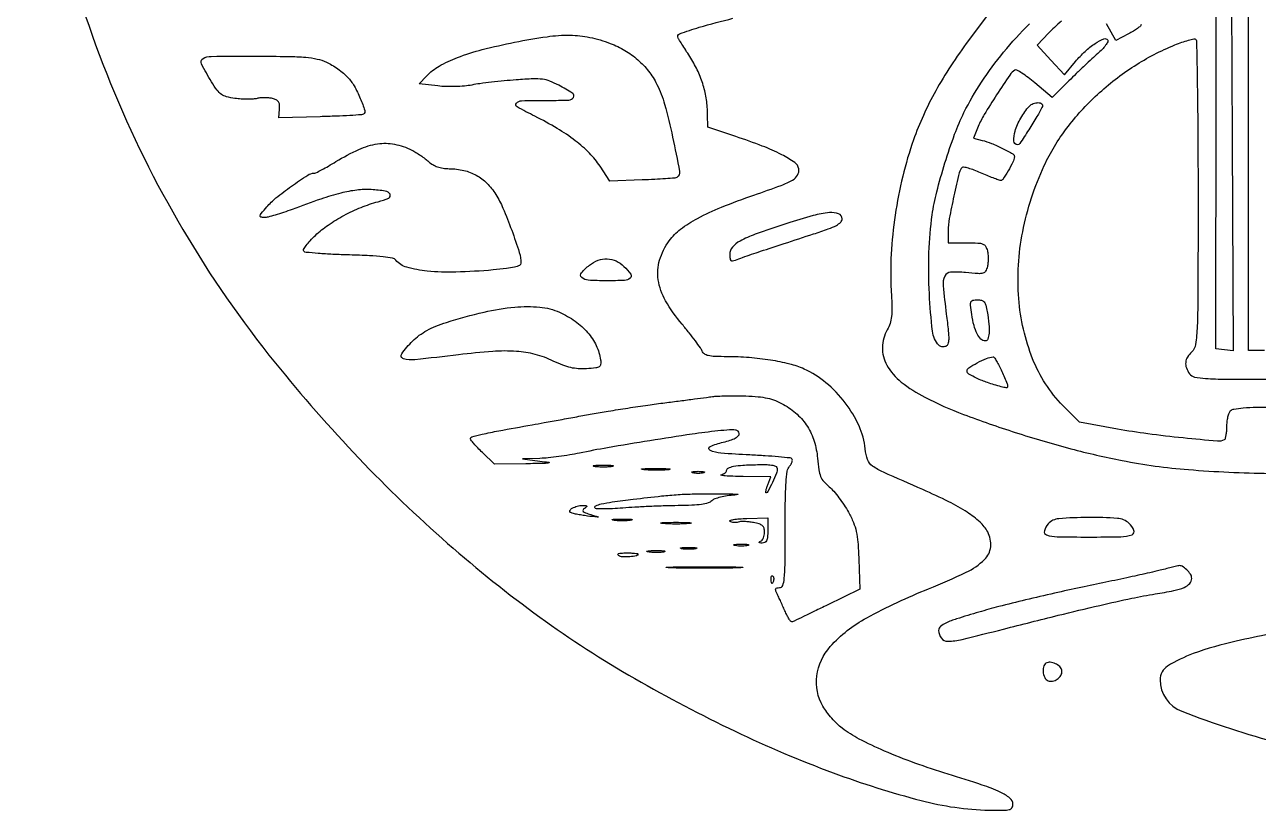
# Model space of a CAD drawing. Extents: x 110 to 904, y 124 to 925.
# Drawn here: x 110.1 to 500.1, y 123.6 to 371.9 of the extents above; entities that cross this region are included whole.
import ezdxf

# ---------------------------------------------------------------- set-up
doc = ezdxf.new("R2010")
doc.units = 0

msp = doc.modelspace()

# ---------------------------------------------------------------- linework, layer by layer
for points in [[(502, 269), (499.5, 269), (497, 269), (497, 335.826807), (497, 402.653614), (494.25, 402.250339), (491.5, 401.847063), (491.819887, 335.350365), (492.139775, 268.853668), (489.390067, 269.176834), (486.640358, 269.5), (486.890229, 518.986716, -0.000161), (487.016943, 614.68192, -0.000268), (487.192998, 695.313008, -0.000004), (487.392619, 768.47668, -0.198201)], [(523.742409, 769.272477, -0.000007), (523.894203, 696.025807, -0.000343)], [(121.036057, 403.191357, 0.035756), (137.284647, 353.351768, 0.036442), (160.126917, 307.187823, 0.036825), (189.35935, 265, 0.020342), (215.791263, 234.878395, 0.022377), (243.790964, 207.991642, 0.023249), (272.98628, 184.676187, 0.02653), (303, 165.25353, 0.018842), (334.666003, 148.621668, 0.022632), (365.643875, 135.499279, 0.024796), (393.453281, 126.718263, 0.058147), (415, 123.679583, 0.005626), (419.513559, 123.62231, 0.059899), (421.334058, 123.838534, 0.188208), (422.175006, 124.426208, 0.148271), (422.5, 125.498057, 0.228738), (421.553032, 127.459737, 0.05891), (418.477966, 129.360486, 0.029307), (412.775306, 131.620722, 0.005411), (402, 135.047836, -0.012455), (391.464417, 138.56289, -0.01552), (381.873367, 142.371121, -0.016946), (373.88621, 146.159623, -0.043732), (368.497969, 149.569347, -0.032034), (366.9427, 150.921497, -0.018312), (365.237717, 152.735308, -0.018237), (363.64984, 154.693319, -0.028716), (362.450448, 156.494341, -0.167), (360.505743, 166.1302, -0.151147), (364.771898, 175.387736, -0.085852), (376.282261, 184.463236, -0.028353), (395.835468, 193.661164, 0.015251), (407.680878, 198.858948, 0.080527), (413.497326, 202.878544, 0.178667), (415.454176, 206.911236, 0.149134), (414.512601, 211.606459, 0.084279), (412.085808, 214.719444, 0.040643), (408.076704, 217.826011, 0.029635), (402.248179, 221.153449, 0.012213), (394, 224.986881, -0.00221), (381.555946, 230.470422, -0.048814), (378.115822, 232.426539, -0.152169), (376.560439, 234.454801, -0.064185), (375.789497, 237.83895, 0.08261), (373.850247, 245.11005, 0.056813), (369.462743, 252.446318, 0.055587), (363.399934, 258.779983, 0.069224), (356.493979, 263.090052, 0.043906), (351.934065, 264.662012, 0.021211), (345.879384, 265.900748, 0.019973), (339.090911, 266.715519, 0.019621), (332.218615, 266.992446, -0.008556), (328.31252, 267.063344, -0.045584), (326.197174, 267.332081, -0.095283), (324.968666, 267.862323, -0.152909), (324.265798, 268.749725, 0.062103), (323.719132, 269.773499, 0.006574), (322.126934, 271.968071, 0.00804), (320.146615, 274.536223, 0.006374), (317.92742, 277.248738, -0.04356), (312.699312, 284.707041, -0.093231), (310.373999, 291.314355, -0.112159), (310.813607, 297.502942, -0.083345), (313.86898, 303.660434, -0.074963), (317.41488, 307.269584, -0.037591), (322.811988, 310.724739, -0.028188), (330.338246, 314.249007, -0.012419), (340.642057, 318.08907, 0.004836), (349.248588, 321.14877, 0.044297), (352.838165, 322.837717, 0.127271), (354.412874, 324.400189, 0.172236), (354.798257, 326.351464, 0.208148), (353.540104, 328.373647, 0.032224), (349.396588, 330.853843, 0.027154), (343.275006, 333.592335, 0.012103), (334.950588, 336.557137), (326.008737, 339.5), (325.979923, 343.5, 0.034165), (325.622438, 348.225504, 0.036418), (324.625467, 352.755862, 0.036211), (322.975082, 357.116588, 0.033021), (320.668734, 361.336182, -0.000525), (319.359008, 363.401368, -0.000641), (318.138454, 365.335909, -0.000535), (317.115803, 366.965262, -0.004558), (316.664431, 367.700954, -0.471783), (317.147413, 369.064395, -0.015732), (323.352841, 371.101885, -0.011954), (333.984367, 373.951543, -0.001893)], [(414.948502, 375.660744), (408.467021, 366.955707, 0.015115), (402.837936, 358.898053, 0.018523), (398.096498, 351.033093, 0.019624), (394.188307, 343.266954, 0.022017), (391.062057, 335.506643, 0.025562), (387.663741, 324.027465, 0.02236), (385.274832, 311.738192, 0.022618), (384.01697, 299.455507, 0.028295), (384.014107, 288, -0.007324), (384.230703, 282.805882, -0.031397), (384.120023, 279.710894, -0.051585), (383.667166, 277.495078, -0.057222), (382.778617, 275.5, 0.130951), (381.220612, 269.933263, 0.131), (382.639614, 264.330266, 0.098242), (387.192137, 258.973486, 0.049737), (394.670477, 254.16811, 0.027605), (406.862982, 248.773664, 0.012763), (423.235553, 243.05879, 0.012585), (440.819727, 237.904454, 0.016899), (457, 234.18123, 0.028292), (477.981428, 231.314121, 0.016142), (503.547229, 230.112689, 0.016156)], [(437.865798, 373.096214, 0.007854), (435.586407, 371.053426, 0.014901), (433.827819, 369.326832), (430.155638, 365.5), (434.472973, 360.769058), (438.790309, 356.038116), (442.281301, 360.269058, -0.0323), (445.295548, 363.475946, -0.040773), (448.485187, 366.004383, -0.047108), (451.198019, 367.467544, -0.370053), (452.459351, 367.065772, -0.270927), (452.47321, 366.498394, -0.0334), (451.775974, 365.414202, -0.03209), (450.692663, 364.134397, -0.021031), (449.294606, 362.799895, 0.006567), (447.479499, 361.164965, 0.002726), (445.068407, 358.91065, 0.002696), (442.510942, 356.466967, 0.003478), (440.190012, 354.193808), (434.847173, 348.887617), (429.43602, 353.51051, 0.013227), (427.297262, 355.241979, 0.020359), (425.350575, 356.612379, 0.015696), (423.722133, 357.591351, 0.272313), (423.126765, 357.578345, 0.10524), (421.505697, 356.027439, 0.005068), (417.335382, 349.767443, 0.008276), (413.42633, 343.545962, 0.038685), (411.522197, 339.770292), (409.990117, 336.040584), (412.745059, 335.378392, -0.03766), (415.718472, 334.422072, -0.020185), (419.230805, 332.824721, -0.011575), (422.489197, 331.085318, -0.288377), (422.951968, 330.229676, -0.098955), (422.490159, 328.514408, -0.019933), (420.967412, 325.727877, -0.01339), (419.24778, 323.025823, -0.305248), (418.437145, 322.697599, -0.039342), (417.83663, 322.874482, -0.002911), (416.239666, 323.495572, -0.004031), (414.342942, 324.26373, -0.003047), (412.272356, 325.136622, 0.012557), (410.226922, 325.953456, 0.019123), (408.409546, 326.548841, 0.014256), (406.919911, 326.928948, 0.257134), (406.463311, 326.796644, 0.138056), (405.546956, 325.162337, 0.004533), (403.84121, 317.796944, 0.008327), (402.381523, 310.664168, 0.045545), (402.011807, 306.75), (402, 303), (407.891592, 303, -0.009474), (411.436972, 302.932818, -0.08226), (412.977332, 302.617291, -0.168383), (413.834278, 301.895744, -0.072985), (414.410644, 300.5, -0.038319), (414.605521, 299.359975, -0.023385), (414.668268, 297.995205, -0.023373), (414.603242, 296.62886, -0.037921), (414.406547, 295.483677, -0.066191), (413.831263, 294.03534, -0.201097), (413.013479, 293.395902, -0.085665), (411.521363, 293.252512, -0.006747), (407.536254, 293.606531, 0.040859), (402.800707, 293.703264, 0.275632), (400.941101, 292.433345, 0.132851), (400.43008, 289.44883, 0.008215), (401.434997, 280.433106, -0.004685), (402.064756, 275.123864, -0.031322), (402.187189, 272.468211, -0.073419), (401.943643, 270.988501, -0.227478), (401.266789, 270.272135, -0.06807), (400.671585, 270.132472, -0.06265), (400.043108, 270.151702, -0.066576), (399.477702, 270.319613, -0.104098), (399.068743, 270.617217, -0.156414), (397.054409, 275.080443, -0.015699), (396.082026, 286.877539, -0.020489), (395.952712, 299.97559, -0.027454), (396.972661, 311.807235, -0.027145), (398.40775, 319.066907, -0.012918), (400.997444, 328.235751, -0.012926), (404.066033, 337.284148, -0.026366), (407.02461, 344.175351, -0.031459), (412.546632, 353.794184, -0.026336), (419.545014, 363.258744, -0.025743), (427.687933, 372.16178, -0.026404)], [(463, 371.975663, -0.213058), (462.788681, 371.502255, -0.022652), (461.832242, 370.719563, -0.024787), (460.547472, 369.857541, -0.017416), (459.024653, 369.012577), (455.049305, 366.984506), (452.078302, 372.242253, 0.000816)], [(505.176947, 251, 0.005993), (499.419627, 250.930986, 0.015419), (495.264904, 250.70304, 0.015863), (492.29609, 250.352984, 0.160432), (491.2, 249.8, 0.105125), (490.737394, 249.087584, 0.032057), (490.3525, 247.853586, 0.030523), (490.088421, 246.37916, 0.029058), (490, 244.859017, -0.01869), (489.945316, 243.396628, -0.026063), (489.779688, 242.098102, -0.024642), (489.542648, 241.077713, -0.202337), (489.25, 240.713454, -0.146925), (487.167924, 240.285027, -0.00291), (476.261042, 241.320431, -0.007672), (465.11386, 242.617201, -0.011736), (455.5, 244.11571), (443.5, 246.27576), (438.306887, 251.557907, -0.100774), (428.718261, 266.320828, -0.07453), (424.336367, 285.345925, -0.068085), (425.572296, 306.495497, -0.060696), (432.407984, 327.43273, -0.052822), (439.452041, 339.121255, -0.044347), (449.174582, 349.843354, -0.043553), (460.839375, 358.869643, -0.046402), (473.654718, 365.521517, -0.011287), (475.918866, 366.382716, -0.016408), (477.955102, 367.030667, -0.011953), (479.644831, 367.464576, -0.197778), (480.206953, 367.372096, -0.255277), (480.531629, 366.801529, -0.000302), (480.767043, 352.84193, -0.002526), (480.942938, 337.144702, -0.001538), (481, 318.595971, -0.000626), (480.960988, 287.456957, -0.009349), (480.730274, 276.577873, -0.023165), (480.235187, 270.850213, -0.177502), (479, 268.5, 0.070535), (477.660387, 266.891345, 0.113856), (477.090812, 265.211088, 0.113554), (477.314244, 263.447905, 0.069909), (478.306601, 261.595376, 0.185864), (479.897528, 260.571394, 0.035701), (483.360138, 260.108188, 0.015267), (489.723472, 259.910352, 0.001512), (505.007111, 259.948211, 0.002902)], [(514.5, 181.441392, 0.00944), (493.097064, 177.105026, 0.032478), (479.500634, 173.140606, 0.052227), (471.378081, 169.186818, 0.258922), (469, 164.902411, 0.310087), (475.844552, 154.927104, 0.026538), (506.905009, 144.806285, 0.028279)]]:
    msp.add_lwpolyline(points, format="xyb")
for points in [[(295.2307, 366.035037, -0.043856), (299.840372, 363.815341, -0.046285), (303.903532, 360.85953, -0.04691), (307.30684, 357.247244, -0.047567), (309.959241, 353.079895, -0.051372), (312.393495, 346.786847, -0.013925), (314.920697, 336.396229, -0.006287), (317.09672, 325.559482, -0.311717), (316.252166, 323.661928, -0.116376), (315.659331, 323.468102, -0.00274), (312.724182, 323.23632, -0.005904), (309.262097, 323.023076, -0.003955), (305.298241, 322.857297), (295.096482, 322.511449), (291.974623, 327.224596, 0.048812), (288.637983, 331.329094, 0.034253), (284.166051, 335.268707, 0.029285), (278.466489, 339.127668, 0.018352), (271.39665, 342.989142, -0.011174), (265.763408, 345.961801, -0.473364), (265.551035, 347.137806, -0.214243), (267.17977, 347.910812, -0.005255), (275.665121, 348, 0.009747), (282.085143, 348.125164, 0.237622), (283.602128, 348.964914, 0.424901), (283.341124, 350.220573, 0.017478), (278.931461, 352.788459, 0.029108), (276.109868, 354.09679, 0.062412), (273.789797, 354.69245, 0.042446), (270.8836, 354.814029, 0.007735), (265.5, 354.498723, 0.005645), (261.687701, 354.172895, 0.004812), (257.675, 353.745244, 0.004853), (254.031851, 353.285601, 0.013693), (251.5, 352.87027, -0.026321), (249.166773, 352.547772, -0.014043), (246.257949, 352.382856, -0.013944), (243.27018, 352.380873, -0.021085), (240.675997, 352.561165), (234.851993, 353.213552), (237.175997, 355.70179, -0.076398), (241.117999, 358.805747, -0.036882), (246.943409, 361.553823, -0.028601), (254.766763, 364.058714, -0.013903), (265, 366.399513, -0.013985), (275.223973, 368.145096, -0.038317), (282.529991, 368.617284, -0.048898), (288.733923, 367.933498, -0.038422)], [(205.5, 360.104137, -0.027478), (207.229304, 359.184985, -0.017919), (209.121402, 357.947187, -0.018032), (210.885071, 356.603058, -0.032534), (212.211154, 355.361926, -0.058656), (214.267504, 352.578326, -0.029313), (216.215885, 348.650382, -0.02169), (217.644889, 344.836388, -0.348869), (217.196487, 343.631321, -0.12067), (216.628601, 343.453747, -0.001572), (212.885843, 343.229903, -0.004433), (208.532813, 343.021995, -0.002882), (203.5, 342.855377), (190.5, 342.5), (190.687793, 345.246561, 0.042887), (190.663383, 346.644925, 0.122381), (190.335043, 347.553637, 0.131463), (189.636901, 348.164833, 0.05299), (188.437793, 348.604969, 0.037664), (187.329773, 348.795866, 0.023365), (186.01063, 348.860024, 0.02339), (184.69498, 348.800918, 0.038578), (183.598396, 348.614052, -0.046578), (182.364545, 348.424017, -0.015905), (180.55217, 348.3734, -0.015654), (178.536534, 348.444365, -0.017431), (176.600732, 348.641247, -0.028498), (173.931184, 349.163512, -0.091629), (172.294291, 349.920032, -0.081968), (170.938055, 351.259678, -0.019955), (169.187158, 353.885604, -0.018647), (166.012714, 359.549018, -0.400335), (166.510257, 361.228583, -0.128926), (169.087797, 361.927448, -0.002385), (183.281385, 361.978038, -0.003243), (193.439599, 361.899899, -0.017492), (198.955107, 361.628541, -0.032543), (202.584927, 361.082903, -0.054888)], [(431.791591, 346.126793, -0.024344), (430.098308, 342.920423, -0.009666), (427.479011, 338.685247, -0.003169), (424.655292, 334.371143, -0.251325), (423.963558, 334, -0.401296), (422.767971, 335.143759, -0.085504), (423.167007, 338.286607, -0.056912), (424.958604, 342.402107, -0.05078), (427.690521, 346.182561, -0.122408), (428.910333, 347.017006, -0.092753), (430.513953, 347.294556, -0.160501), (431.595599, 346.921786, -0.353123)], [(232.465445, 332.297296, -0.020254), (233.7969, 331.556332, -0.012723), (235.293176, 330.589279, -0.01277), (236.719475, 329.560752, -0.022728), (237.830473, 328.633027, 0.054925), (239.11227, 327.695596, 0.04859), (240.620185, 327.013848, 0.044427), (242.359171, 326.590664, 0.032977), (244.330473, 326.424713, -0.052057), (248.935331, 325.859765, -0.069797), (252.858859, 324.358417, -0.070586), (256.185537, 321.851604, -0.054761), (259.02093, 318.306902, -0.041152), (261.30603, 313.949663, -0.012355), (264.05899, 306.977098, -0.010279), (266.461888, 299.979531, -0.07771), (267, 296.538147, -0.293686), (266.561558, 295.856084, -0.047628), (264.999611, 295.315846, -0.029635), (262.398985, 294.84648, -0.0081), (258.25, 294.417162, -0.014442), (246.383685, 293.727819, -0.032306), (237.360334, 294.047787, -0.042368), (230.889246, 295.256911, -0.157276), (227.465295, 297.507037, 0.179885), (226.41464, 298.13317, 0.017538), (223.439452, 298.571866, 0.016001), (219.123297, 298.91496, 0.005354), (212.79744, 299.146696, -0.005389), (207.514251, 299.340611, -0.008203), (202.9319, 299.633694, -0.003783), (199.065565, 299.974206, -0.174418), (198.357046, 300.308432, -0.336973), (198.283296, 300.85297, -0.028325), (199.101491, 302.12369, -0.028603), (200.367602, 303.670659, -0.017444), (202.024901, 305.352788, -0.038909), (206.056028, 308.613742, -0.027436), (211.034467, 311.649192, -0.026906), (216.452851, 314.192646, -0.031956), (221.81468, 315.976587, 0.038251), (225.200592, 317.150611, 0.443577), (225.60018, 318.334301, 0.233079), (224.113796, 319.358586, 0.023137), (219.679054, 319.799663, 0.043196), (215.116909, 319.646904, 0.031158), (210.106579, 318.724271, 0.021865), (203.749818, 316.840311, 0.007473), (194.704511, 313.571347, -0.009114), (191.952266, 312.586884, -0.01062), (189.302128, 311.755333, -0.009691), (187.039631, 311.145149, -0.061087), (185.856019, 311, -0.05452), (184.783975, 311.117245, -0.418911), (184.542081, 311.503477, -0.112815), (184.910695, 312.250182, -0.00576), (186.651508, 314.339073, -0.046974), (189.563398, 317.16625, -0.014125), (194.49003, 320.899935, -0.009226), (199.588619, 324.401644, -0.146169), (201.57998, 325.002571, 0.115595), (202.175901, 325.143966, 0.005649), (203.992244, 326.076755, 0.008919), (206.134478, 327.257008, 0.006298), (208.5, 328.655758, -0.029662), (215.789297, 332.518477, -0.069409), (221.689412, 334.275239, -0.086119), (227.01933, 334.163197, -0.06873)], [(350.982598, 309.074498, 0.005822), (341.026501, 305.675761, 0.038612), (336.230631, 303.546707, 0.091331), (333.838241, 301.623355, 0.179774), (333, 299.367331, 0.026349), (333.069472, 298.04993, 0.164938), (333.348085, 297.446103, 0.246622), (333.862957, 297.270914, 0.060849), (334.75, 297.523275, -0.01738), (337.025338, 298.390034, -0.001618), (342.717031, 300.313997, -0.001845), (350.133476, 302.763878, -0.000931), (359.5, 305.800361, 0.007642), (364.139779, 307.373627, 0.036943), (366.684525, 308.498011, 0.073932), (368.04734, 309.507402, 0.198991), (368.5, 310.599755, 0.315589), (367.399579, 312.169554, 0.109146), (364.502616, 312.550002, 0.046461), (359.328575, 311.610047, 0.011191)], [(299.545455, 295.545455, -0.040153), (301.668509, 293.05099, -0.396241), (301.505772, 291.802838, -0.162711), (299.709077, 291.118284, -0.010358), (294, 291, -0.01517), (288.248184, 291.174549, -0.172229), (286.186175, 292.050695, -0.404303), (286.099994, 293.497873, -0.048874), (288.634859, 295.92742, -0.07889), (291.387853, 297.463947, -0.096953), (294.288869, 297.927075, -0.099763), (297.08654, 297.260612, -0.088396)], [(414.358152, 281.25, -0.016019), (414.883865, 277.283606, -0.041626), (414.931467, 274.404985, -0.067236), (414.560242, 272.582462, -0.319112), (413.740547, 272, -0.199885), (412.397925, 272.559077, -0.077409), (411.192193, 274.222725, -0.054127), (410.188787, 276.852654, -0.026878), (409.469769, 280.353026, -0.00877), (409.081413, 283.293538, -0.12075), (409.216126, 284.352236, -0.256336), (409.810435, 284.85488, -0.050082), (411.255614, 285, -0.063868), (412.579098, 284.830251, -0.1574), (413.395534, 284.309972, -0.10941), (413.928921, 283.268297, -0.022873)], [(279.190117, 281.034051, -0.050095), (284.1252, 278.230791, -0.060786), (288.058616, 274.652867, -0.065741), (290.779206, 270.500137, -0.077108), (292.145511, 266, -0.058748), (292.179301, 264.562045, -0.232112), (291.729735, 263.828807, -0.114995), (290.621755, 263.442285, -0.01069), (287.715306, 263.193792, -0.032536), (285.118664, 263.196748, -0.040302), (282.727865, 263.550132, -0.03583), (280.213006, 264.325142, -0.01894), (277.215306, 265.622491, 0.047323), (271.517126, 267.713761, 0.047812), (265.547072, 268.687124, 0.034868), (258.05066, 268.659845, 0.011994), (247.249191, 267.605175, -0.00368), (233.471371, 266.02823, -0.099573), (229.833586, 266.363457, -0.518073), (229.303014, 267.941171, -0.04006), (232.75, 271.93797, -0.035617), (234.869545, 273.751852, -0.033502), (237.267366, 275.287642, -0.029978), (240.09074, 276.626317, -0.019329), (243.5, 277.848257, -0.018546), (255.323635, 281.100357, -0.03559), (265.028143, 282.668224, -0.045172), (272.933736, 282.658291, -0.081412)], [(418.953206, 262.372882, -0.003183), (420.648663, 258.473105, -0.11179), (420.826546, 257.501546, -0.442471), (420.401997, 257.146794, -0.033216), (418.75, 257.487667, -0.014842), (414.460844, 258.812456, -0.026302), (411.027057, 260.191322, -0.026095), (408.553537, 261.499948, -0.263881), (408, 262.475754, -0.254207), (408.531587, 263.453767, -0.018972), (411.22887, 265.060061, -0.025598), (414.121032, 266.449997, -0.081094), (416.203206, 266.948472, -0.268019), (416.568318, 266.771839, -0.01383), (417.30109, 265.625648, -0.018894), (418.117895, 264.14244, -0.012282)], [(349.94691, 251.925977, -0.056616), (354.286617, 248.791936, -0.067244), (357.532389, 244.922298, -0.066343), (359.665789, 240.284814, -0.053081), (360.719436, 234.882368, 0.014408), (361.140842, 231.245783, 0.061302), (361.716346, 229.138728, 0.082021), (362.697542, 227.548204, 0.038902), (364.420233, 225.855553, -0.038895), (365.833506, 224.466964, -0.016715), (367.503393, 222.414719, -0.01642), (369.144758, 220.09981, -0.020846), (370.49689, 217.855553, -0.02495), (372.077856, 214.588294, -0.045861), (372.976124, 211.775579, -0.035475), (373.474763, 208.397346, -0.009626), (373.779355, 203), (374.132173, 193.5), (363.82519, 188.5, -0.000233), (359.821828, 186.560242, -0.000351), (356.328868, 184.872824, -0.000136), (353.325702, 183.425624, -0.008146), (352.779432, 183.173443, -0.328324), (352.400425, 183.257507, -0.030172), (351.775214, 184.066863, -0.029745), (351.08114, 185.230192, -0.018259), (350.398245, 186.673443, 0.002625), (349.704421, 188.266807, 0.00245), (348.977914, 189.890011, 0.00244), (348.318464, 191.325577, 0.008337), (347.869442, 192.25, -0.038136), (347.509533, 193.119128, -0.197032), (347.546572, 193.62763, -0.229311), (347.919868, 193.916259, -0.051557), (348.741526, 194.002293, 0.313214), (349.727459, 194.688998, 0.065042), (350.226006, 196.862751, 0.021891), (350.455806, 201.297458, 0.001999), (350.5, 212.350367, -0.003319), (350.56168, 221.64138, -0.014041), (350.791816, 227.202805, -0.019584), (351.182265, 230.783968, -0.137222), (351.892501, 232.37224, 0.040502), (352.377143, 233.062296, 0.056858), (352.682244, 233.74969, 0.071792), (352.776891, 234.333217, 0.203454), (352.625564, 234.70777, 0.172116), (352.03844, 234.987415, 0.002948), (348.443031, 235.339877, 0.007132), (344.210248, 235.66883, 0.004641), (339.313174, 235.933604, -0.008304), (330.214251, 236.49245, -0.093701), (326.7413, 237.434224, -0.641409), (326.766176, 238.591598, -0.043336), (330.953622, 239.988874, 0.019373), (333.153213, 240.60756, 0.045671), (334.71869, 241.277215, 0.067242), (335.687034, 241.982908, 0.204466), (336, 242.716238, 0.227635), (335.649431, 243.44636, 0.139413), (334.751658, 243.824316, 0.048968), (332.943648, 243.866948, 0.007008), (329.25, 243.539957, 0.01138), (321.075735, 242.512217, 0.002837), (307.765452, 240.452807, 0.002943), (294.364159, 238.220399, 0.009447), (285.478241, 236.512889, -0.011205), (282.404828, 235.933497, -0.007946), (278.934233, 235.415956, -0.008026), (275.602702, 235.027462, -0.016815), (273, 234.854367), (267.5, 234.674007), (273, 234, -0.007528), (275.807225, 233.613004, -0.843976), (275.810549, 233.414902, -0.04117), (274.445059, 233.273335, -0.001161), (268.542163, 233.162997), (258.584325, 233), (254.792163, 236.702948, -0.009128), (253.339275, 238.174413, -0.013179), (252.113948, 239.531462, -0.008849), (251.152737, 240.695191, -0.169774), (251, 241.13205, -0.340946), (251.437651, 241.69926, -0.009261), (254.682138, 242.486122, -0.009142), (259.966764, 243.563556, -0.001409), (270.5, 245.480519, 0.000285), (274.341122, 246.170651, 0.000128), (279.38125, 247.080503, 0.000127), (284.703651, 248.044117, 0.000173), (289.5, 248.915463, -0.004503), (294.576225, 249.792315, -0.002486), (300.79375, 250.777011, -0.002479), (307.106769, 251.712668, -0.003982), (312.5, 252.440919, 0.000331), (317.314405, 253.055255, 0.000394), (321.85625, 253.641512, 0.000341), (325.686632, 254.141659, 0.002556), (327.5, 254.389133, -0.024601), (329.135096, 254.539252, -0.006003), (331.841501, 254.621435, -0.006138), (334.949829, 254.640322, -0.006084), (338.066811, 254.583069, -0.014375), (342.01299, 254.348861, -0.033014), (344.952503, 253.892464, -0.03989), (347.444657, 253.122164, -0.033221)], [(295.75, 232.283746, -0.023547), (294.497782, 232.153981, -0.014044), (293, 232.111902, -0.014044), (291.502218, 232.153981, -0.023547), (290.25, 232.283746, -0.124239), (289.887591, 232.435926, -0.664672), (289.923438, 232.577962, -0.03126), (291.02938, 232.675363, -0.006336), (293, 232.700336, -0.006336), (294.97062, 232.675363, -0.03126), (296.076562, 232.577962, -0.664672), (296.112409, 232.435926, -0.124239)], [(313.776433, 231.273107, -0.016947), (312.043501, 231.150473, -0.008983), (309.890462, 231.110009, -0.00893), (307.684837, 231.147583, -0.013671), (305.776433, 231.266503, -0.057523), (305.092045, 231.40844, -0.807686), (305.106202, 231.539701, -0.022011), (306.635274, 231.63236, -0.003921), (309.5, 231.65719, -0.004138), (312.373175, 231.635783, -0.018464), (314.056202, 231.54709, -0.661512), (314.099419, 231.413268, -0.153636)], [(324.75, 230.310674, -0.039571), (323.952734, 230.168469, -0.024357), (323, 230.122029, -0.024357), (322.047266, 230.168469, -0.039571), (321.25, 230.310674, -0.161593), (320.99086, 230.478988, -0.542911), (321.042188, 230.633659, -0.052887), (321.748017, 230.740287, -0.011065), (323, 230.767997, -0.011065), (324.251983, 230.740287, -0.052887), (324.957812, 230.633659, -0.542911), (325.00914, 230.478988, -0.161593)], [(348, 231.653638, -0.095074), (347.712569, 230.155686, -0.013745), (346.476625, 227.285725, -0.008206), (345.072056, 224.382101, -0.283185), (344.451509, 224, -0.451836), (344.341363, 224.12507, -0.022317), (344.4468, 224.734375, -0.023615), (344.66415, 225.541029, -0.013227), (345, 226.5), (345.950498, 229), (337.225249, 229.116001, -0.00514), (333.991262, 229.192253, -0.01204), (331.577104, 229.332266, -0.024426), (330.256962, 229.506002, -0.803007), (330.25, 229.689326, 0.042954), (330.919656, 229.927314, 0.05393), (331.485937, 230.262982, 0.063987), (331.874169, 230.639914, 0.169692), (332, 231, -0.293067), (332.5199, 231.810817, -0.059967), (334.219606, 232.356533, -0.034016), (337.111169, 232.713623, -0.009077), (341.75, 232.883999, -0.010595), (344.775639, 232.876036, -0.042664), (346.611005, 232.675006, -0.085725), (347.643778, 232.279881, -0.264512)], [(334.624936, 223.25728, 0.020004), (332.218481, 223.011029, 0.02513), (330.018484, 222.582841, 0.026282), (328.2411, 222.042698, 0.109894), (327.303507, 221.446365, -0.126399), (326.14859, 220.763563, -0.034972), (324.072403, 220.315494, -0.024859), (321.051521, 220.033953, -0.00864), (316.678571, 219.920483, 0.005428), (312.558975, 219.840063, 0.003417), (307.748657, 219.660996, 0.00343), (303.018876, 219.420038, 0.006281), (299.16792, 219.148784, -0.0082), (295.943186, 218.934074, -0.012736), (293.156358, 218.865467, -0.006962), (290.848706, 218.899582, -0.252286), (290.403399, 219.156304, -0.449849), (290.613849, 219.856725, -0.051803), (292.371234, 220.458567, -0.022889), (295.821557, 221.088786, -0.003827), (302.5, 221.943171, -0.002568), (311.449245, 222.971921, -0.011538), (316.699672, 223.425843, -0.012792), (321.716199, 223.614459, -0.00366), (329.5, 223.650878, -0.002793), (333.439834, 223.618468, -0.015711), (335.54295, 223.523277, -0.856691), (335.552945, 223.394428, -0.042402)], [(287.064867, 219.061252, 0.127272), (286.604669, 218.570656, 0.335805), (286.671343, 218.122501, 0.105424), (287.385986, 217.669376, 0.014504), (289.064867, 217.101798, -0.001309), (291.374676, 216.388255, -0.695438), (291.380335, 216.282079, -0.134949), (291.083984, 216.240181, -0.000641), (288, 216.640586, -0.007981), (286.214138, 216.903837, -0.010044), (284.570201, 217.207067, -0.008378), (283.208175, 217.510564, -0.075298), (282.643237, 217.740353, -0.40689), (282.474942, 218.36968, -0.134602), (283.216836, 219.120902, -0.069017), (284.773089, 219.753767, -0.062185), (286.5, 219.969374, -0.012682), (287.535672, 219.943101, -0.245676), (287.80352, 219.785251, -0.387419), (287.758656, 219.542531, -0.021158)], [(301.75, 215.283746, -0.023547), (300.497782, 215.153981, -0.014044), (299, 215.111902, -0.014044), (297.502218, 215.153981, -0.023547), (296.25, 215.283746, -0.124239), (295.887591, 215.435926, -0.664672), (295.923438, 215.577962, -0.03126), (297.02938, 215.675363, -0.006336), (299, 215.700336, -0.006336), (300.97062, 215.675363, -0.03126), (302.076562, 215.577962, -0.664672), (302.112409, 215.435926, -0.124239)], [(320.25, 214.267795, -0.014123), (318.315088, 214.148488, -0.008335), (316, 214.109894, -0.008335), (313.684912, 214.148488, -0.014123), (311.75, 214.267795, -0.084525), (311.223005, 214.407127, -0.76997), (311.245313, 214.538141, -0.018707), (312.952816, 214.627723, -0.003751), (316, 214.650586, -0.003751), (319.047184, 214.627723, -0.018707), (320.754687, 214.538141, -0.76997), (320.776995, 214.407127, -0.084525)], [(345, 212.033789, -0.01758), (344.927092, 209.960876, -0.086787), (344.646434, 208.830928, -0.173568), (344.105385, 208.262024, -0.128668), (343.25, 208.078947, -0.021021), (342.583427, 208.137165, -0.185333), (342.327933, 208.275306, -0.449116), (342.351958, 208.45138, -0.051902), (342.75, 208.662281, 0.134668), (343.229014, 209.027376, 0.06052), (343.632812, 209.715088, 0.05364), (343.907296, 210.593525, 0.048958), (344, 211.53802, 0.069915), (343.827622, 212.76477, 0.145398), (343.312733, 213.571658, 0.105434), (342.311584, 214.123742, 0.027111), (340.50753, 214.564565, 0.019183), (339.071566, 214.777308, 0.020067), (337.644935, 214.87532, 0.020207), (336.411292, 214.860588, 0.078676), (335.666846, 214.702398, -0.068267), (335.06028, 214.560321, -0.046976), (334.353212, 214.560408, -0.046963), (333.658312, 214.692511, -0.068068), (333.088137, 214.945529, -0.62067), (333.116725, 215.249623, -0.047949), (334.149383, 215.535728, -0.025418), (335.98904, 215.764329, -0.011326), (338.42882, 215.886797), (345, 216.067578)], [(433.654988, 214.171259, 0.113536), (432.418852, 211.958544, 0.405268), (433.106121, 210.659811, 0.073927), (436.472542, 210.094379, 0.004706), (446.5, 210, 0.005573), (456.563173, 210.112168, 0.077164), (460.135115, 210.748564, 0.433659), (460.748865, 212.115227, 0.110183), (459.171259, 214.345012, 0.168581), (455.500716, 215.903569, 0.018585), (446.233684, 216.184959, 0.017718), (436.957445, 215.792891, 0.191687)], [(322.25, 206.294267, -0.029693), (321.225293, 206.159351, -0.017887), (320, 206.115502, -0.017887), (318.774707, 206.159351, -0.029693), (317.75, 206.294267, -0.142433), (317.439977, 206.453014, -0.611425), (317.482812, 206.600334, -0.039503), (318.38851, 206.701569, -0.008087), (320, 206.727636, -0.008087), (321.61149, 206.701569, -0.039503), (322.517188, 206.600334, -0.611425), (322.560023, 206.453014, -0.142433)], [(338.761659, 207.31292, -0.041951), (337.934218, 207.169017, -0.020826), (336.869594, 207.119272, -0.020511), (335.754739, 207.159391, -0.028254), (334.761659, 207.292739, -0.082665), (334.319562, 207.45659, -0.67161), (334.339362, 207.605813, -0.053901), (335.071102, 207.715166, -0.008901), (336.5, 207.747817, -0.009782), (337.938425, 207.726931, -0.038992), (338.814362, 207.62839, -0.417468), (338.916221, 207.476221, -0.285845)], [(304, 204.616577, -0.36119), (303.526458, 204.046566, -0.0267), (301.36383, 203.761687, -0.031322), (299.103817, 203.727871, -0.130096), (297.814646, 204.135717, -0.251563), (297.624852, 204.472836, -0.324531), (297.821687, 204.755816, -0.068249), (298.698318, 204.932735, -0.014694), (300.25, 204.984687, -0.009593), (301.687806, 204.962972, -0.015892), (302.898438, 204.882871, -0.009714), (303.867358, 204.768715, -0.374717)], [(312.26375, 205.296069, -0.031163), (311.209518, 205.160023, -0.015827), (309.872547, 205.114038, -0.015659), (308.485188, 205.153707, -0.022548), (307.26375, 205.282419, -0.075924), (306.761725, 205.438612, -0.720633), (306.780601, 205.581582, -0.040183), (307.711719, 205.684722, -0.006817), (309.5, 205.713986, -0.00738), (311.29708, 205.692368, -0.030832), (312.374351, 205.596853, -0.49082), (312.455688, 205.450815, -0.248898)], [(335.75, 200.253787, -0.004709), (330.856229, 200.153569, -0.002765), (325, 200.121189, -0.002765), (319.143771, 200.153569, -0.004709), (314.25, 200.253787, -0.030429), (312.966721, 200.370542, -0.913149), (312.973437, 200.480811, -0.006231), (317.290323, 200.556073, -0.001243), (325, 200.575237, -0.001243), (332.709677, 200.556073, -0.006231), (337.026563, 200.480811, -0.913149), (337.033279, 200.370542, -0.030429)], [(469, 199.477403, -0.006984), (465.76133, 198.713671, -0.001109), (459.3875, 197.319109, -0.001229), (451.869009, 195.710895, -0.001075), (444, 194.065586, 0.00468), (435.600762, 192.246109, 0.00362), (426.482812, 190.111891, 0.00366), (417.998685, 187.995276, 0.008776), (411.75, 186.270202, 0.004414), (404.698433, 184.121768, 0.030159), (401.305394, 182.825729, 0.070426), (399.573134, 181.725675, 0.221528), (399.015313, 180.504138, 0.163232), (399.861599, 178.043455, 0.238311), (401.889206, 177.068905, 0.054267), (406.434768, 177.655243, 0.003423), (419.539782, 180.911701, -0.001772), (436.784392, 185.257311, -0.003974), (449.914399, 188.40605, -0.005111), (460.030353, 190.63844, -0.012638), (467.5, 192.010836, 0.011004), (473.364426, 193.068512, 0.05123), (476.64124, 194.09226, 0.107003), (478.372666, 195.324105, 0.186939), (479, 196.943377, 0.147083), (478.616586, 198.218571, 0.056485), (477.416404, 199.652195, 0.056802), (475.966876, 200.748351, 0.191942), (474.815741, 200.927881, 0.00491), (474.576493, 200.870757, 0.000056), (472.977124, 200.472054, 0.000172), (471.130767, 200.010889, 0.000112)], [(346.683114, 195.8125, -0.054073), (346.461564, 195.395823, -0.470617), (346.279315, 195.37858, -0.168741), (346.137993, 195.670344, -0.018894), (346.078947, 196.416667, -0.028489), (346.089945, 197.112848, -0.077125), (346.200665, 197.592839, -0.208169), (346.385309, 197.77538, -0.296942), (346.604167, 197.729167, -0.126455), (346.797407, 197.402231, -0.060344), (346.876576, 196.916927, -0.05415), (346.839148, 196.359369, -0.051402)], [(433.25, 170.281539, 0.227341), (432.28745, 169.307429, 0.099941), (432.040847, 167.46598, 0.095322), (432.528671, 165.603478, 0.191841), (433.626748, 164.589736, 0.139873), (435.047, 164.463765, 0.103213), (436.511264, 165.074538, 0.103316), (437.608004, 166.219205, 0.140442), (438, 167.587261, 0.183956), (437.561559, 168.738639, 0.081969), (436.279216, 169.774639, 0.07843), (434.663727, 170.381655, 0.137652)]]:
    msp.add_lwpolyline(points, format="xyb", close=True)

doc.saveas('drawing.dxf')
